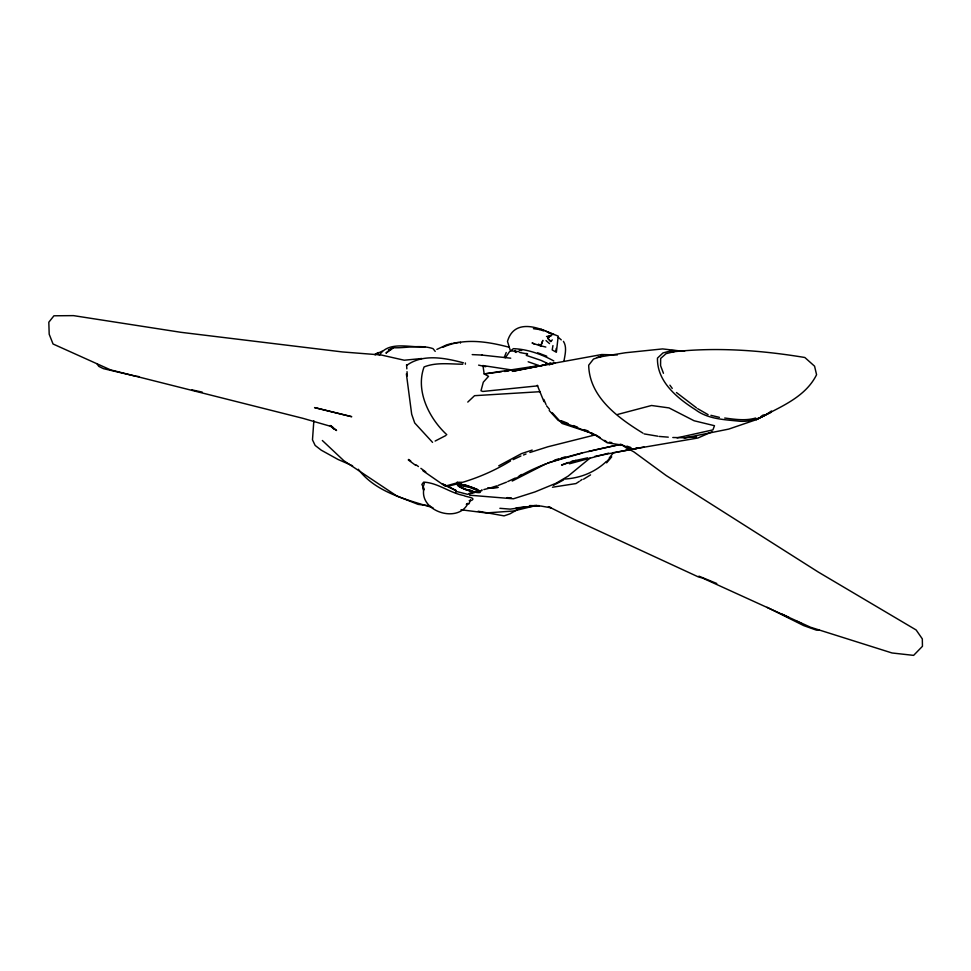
<?xml version="1.0" encoding="UTF-8"?>
<svg xmlns="http://www.w3.org/2000/svg" width="971" height="971" viewBox="0 0 971 971"><rect width="100%" height="100%" fill="white"/><g stroke="black" fill="none" stroke-linecap="round" stroke-linejoin="round"><path stroke-width="1.46" d="M423.841 489.542L423.866 488.777C419.181 511.365 458.215 524 467.998 503.342L467.039 503.803M313.851 420.783L312.48 439.839L315.138 445.422L321.255 450.18L337.92 459.404L352.594 465.801M555.946 350.992L556.213 348.48M552.936 345.591L552.208 349.924L556.371 352.279L558.216 336.136L541.078 329.181M563.993 360.872C565.061 354.658 567.137 346.975 563.435 341.355M456.018 490.804L455.545 492.479L456.212 490.828M545.823 347.048L540.811 345.822L542.862 340.348L541.333 344.45M470.389 499.798L469.139 503.718L466.298 504.301M424.388 483.23L422.749 488.316L423.574 490.197M620.603 445.434L620.955 444.366L627.035 448.359L631.004 447.91M504.204 357.546L506.231 352.485M379.382 355.301C388.461 340.53 410.296 347.885 424.97 346.817M505.406 357.789L509.435 351.757M613.672 452.486L609.23 457.996M550.8 341.683L552.256 339.862M606.62 462.839L611.718 456.843M591.788 434.389L592.577 433.479L562.051 423.441L552.281 412.772M606.305 461.917L609.679 458.482M467.779 402.079L474.552 395.683L540.313 391.677M589.992 458.118L568.035 476.203L556.031 483.255L534.972 491.921L513.404 498.791L469.576 495.198M511.171 350.422L513.404 348.662C527.556 349.196 541.417 354.184 553.773 360.933M580.27 480.779L582.066 479.443M406.631 365.424C423.089 353.456 444.997 357.971 463.422 362.814M605.892 461.941C594.349 472.513 580.33 478.048 564.819 479.055M758.679 418.076L756.348 419.654L728.723 429.097L684.203 438.042M761.021 416.486L763.364 414.896M375.34 354.524L382.198 351.138M375.182 354.658L378.447 352.534L374.757 354.561M579.202 481.47L575.973 483.57L552.45 487.224M590.562 474.892L583.559 479.201M771.435 410.988C762.223 417.918 751.263 421.972 739.611 421.244C724.487 419.557 708.187 419.302 695.515 409.75C677.345 398.195 656.882 381.676 657.464 358.105L662.962 352.946L671.75 350.567L684.689 351.077M563.605 479.892L555.995 483.995M517.434 509.617L509.836 513.902L504.083 515.868L478.169 511.232M712.046 431.804L697.882 438.018L632.922 449.1M519.182 475.899L521.803 474.455M498.742 465.825L521.488 453.615L532.193 450.071M516.014 478.351C547.231 459.222 583.692 452.535 618.903 444.718M553.47 485.318L554.732 484.65M445.847 435.518L435.142 441.052M510.6 460.897C491.108 472.865 469.83 481.252 447.534 486.277L456.127 490.44M512.227 481.046L546.309 463.653M771.241 412.262L756.348 419.654C778.099 407.711 804.91 398.268 816.575 374.709L814.572 366.188L804.838 357.498C760.536 350.155 715.214 346.89 670.488 352.109M513.174 459.623L520.905 455.994M507.748 481.567L515.249 478.048M446.794 344.814L436.853 349.402M442.994 347.23C463.725 337.69 487.721 341.561 508.986 347.205M498.159 485.439L506.498 482.162M523.466 454.998L526.027 453.991M568.326 462.439L561.554 465.048L575.803 460.4M529.875 452.498L547.911 446.769L595.599 434.79L600.066 437.581M491.544 487.527L496.836 485.852M547.644 462.997L581.799 453.141M554.635 460.084L558.556 458.907M561.165 458.118L565.158 456.928M456.455 483.036L445.179 486.168L422.98 470.801M450.216 343.904L452.28 343.346M569.419 463.786L608.756 453.141M447.607 344.596L449.306 344.147M469.248 493.353L475.11 491.836M474.965 492.455L467.646 494.348L457.195 491.654M483.861 489.566L490.221 487.952M674.505 351.538L666.021 353.687L660.656 358.457L660.571 365.606L663.448 373.289M548.894 336.367L550.144 336.051L547.778 338.284L550.448 341.173L547.778 338.284L549.586 335.966L551.722 335.42L546.515 336.524M536.708 505.345L513.586 511.001L486.18 512.943L461.007 509.775M588.608 451.503L594.082 450.204M755.717 418.028C745.594 421.013 734.974 419.363 724.718 418.028M571.421 461.407L587.722 457.827M617.629 414.447L651.517 405.49L669.043 407.917L694.095 420.759L714.486 425.711L712.92 429.886L677.054 437.86M595.454 449.876L620.785 444.33M819.051 629.669L816.562 630.191L803.697 625.603L767.054 607.3M594.883 456.37L638.287 448.08M614.182 452.632L636.49 448.396M644.004 447.024L625.627 450.471M544.743 365.011L512.3 371.359L549.355 364.016M547.729 364.477L555.194 363.154M600.187 356.381L602.991 355.896L593.524 359.015L588.693 365.205C589.348 397.103 618.187 417.943 642.936 433.139M692.602 437.387L696.571 436.707L685.271 437.751L672.806 437.508M529.353 506.474L510.236 509.132L499.883 508.306M532.29 505.976L535.227 505.478M597.201 357.352L625.312 352.764L662.586 348.917L680.125 350.944M552.293 363.567L555.218 363.105M458.409 342.423L453.712 343.079M469.151 500.708L471.627 500.405C476.979 497.577 464.721 496.739 463.822 495.538C449.828 492.977 437.957 482.769 423.611 482.126L421.887 484.468L423.817 488.146M391.119 349.548L388.424 349.827L393.874 347.752C406.728 348.176 420.552 344.45 432.993 348.625L435.226 351.381M537.776 385.851L482.842 391.459L480.997 390.791L483.303 382.186L488.547 376.347L484.177 373.944L482.951 365.557L513.78 370.279M421.9 358.505L404.239 360.217L381.13 354.973L342.484 351.951L180.946 332.313L73.48 315.624L53.939 315.793L48.817 322.214L49.193 334.23L53.041 343.989L110.548 369.878L302.976 418.343L332.652 426.9L330.674 425.832M487.733 488.316L498.147 487.369L487.794 488.134M501.57 371.687L484.177 373.944L539.087 365.594L528.321 367.936L601.717 354.536L617.313 354.949M504.459 371.444L508.792 371.08M516.111 507.869L539.208 505.648L529.596 505.648L540.932 506.049L550.909 507.797L548.457 506.619M462.742 364.198C449.852 364.174 436.38 362.037 424.084 366.941C415.309 390.706 429.036 418.295 446.781 434.68M481.567 355.046L510.734 358.19M472.197 354.609L482.199 355.058M507.093 497.638L511.414 497.941M659.224 436.44L668.279 437.156M519.218 350.276L521.682 350.507M510.588 350.81L518.902 351.66M429.922 505.855L418.076 504.374L396.799 495.987L343.831 460.703L322.348 440.506M136.523 376.275L138.962 376.602M533.431 328.696L539.876 329.594M644.137 433.903L657.853 436.21M609.29 442.193L611.815 442.618M468.386 489.809L470.935 490.294M519.74 352.473L527.641 354.014L526.161 353.432M191.93 389.881L202.186 392.102M135.309 376.105L103.399 368.64L98.824 366.383L97.234 364.21M478.606 365.132L485.743 366.698M710.918 415.321L719.39 417.348M432.969 507.724C406.533 499.616 375.753 492.443 358.311 469.26M716.768 583.498L698.914 576.155M544.294 330.589C529.511 324.508 512.7 323.137 507.493 341.379L510.528 351.356M526.258 355.362L541.029 360.375L549.416 364.307M464.854 484.747L477.647 489.542M549.78 364.768L545.678 363.385L549.307 364.562L549.999 362.766L552.074 363.627M626.89 446.126L630.628 447.413M528.163 361.77L538.492 365.387M540.762 346.04L532.059 342.957L534.475 344.207M539.33 329.387L543.457 330.844M584.251 429.607L588.28 431.063M548.676 332.895L552.681 334.4M537.728 352.801L546.77 356.211M561.129 420.686L567.962 423.392M573.436 425.553L577.539 427.179M545.666 331.16L553.919 334.594M627.715 447.4L622.727 445.191L607.227 442.788L593.791 434.086L558.204 420.419L549.21 410.502M443.492 484.335L450.265 487.491M782.189 614.145L788.998 617.459M795.819 620.772L801.269 623.418M548.554 506.68L577.891 521.245L698.331 576.908L702.603 578.073L810.627 627.278L892.009 652.973L913.614 655.376L922.45 646.298L922.316 638.882L916.139 629.973L818.335 572.089L666.191 475.547L633.869 451.879L628.553 448.966M442.145 483.704L455.472 490.476M538.395 344.147L541.26 345.627M697.676 408.682L708.09 414.653M604.532 440.373L606.778 441.769M696.523 407.869L676.471 392.539M408.633 459.429L410.733 460.958M425.759 471.894L420.88 468.338M415.989 464.781L418.44 466.565M408.257 459.89L415.734 465.425M330.832 426.172L336.561 430.517L330.213 425.48M558.252 337.301L561.274 339.886M546.005 340.566L549.501 343.6M330.176 425.674L334.327 429.413M432.556 442.375L414.714 422.968L411.68 414.229L406.376 373.871M546.576 405.829L549.428 409.301M669.905 385.171L672.248 388.412M482.951 365.557L483.692 366.771M543.833 399.433L546.03 404.555M543.966 401.666L537.291 385.256M516.05 352.497L515.2 350.422L515.237 352.182M460.145 342.18L460.485 343.103M406.558 364.647L406.837 368.871M407.031 371.687L407.31 375.911M465.352 362.972L465.388 364.198M460.485 483.085A9.928 2.051 24 0 1 461.553 483.012M481.834 489.724A13.145 2.245 17.6 0 1 479.965 490.913M458.336 484.019A13.145 2.245 17.6 0 1 457.608 482.004M473.108 491.399A9.977 1.687 17.6 0 1 459.392 485.791A9.977 1.687 17.6 0 1 471.105 487.466A9.977 1.687 17.6 0 1 476.785 491.921M459.259 484.213A12.065 2.051 17.6 0 1 461.868 482.441M391.252 348.735L385.948 353.116L392.842 348.104L391.252 348.735M459.708 485.5L460.254 487.017L465.752 489.59L475.05 492.103L478.254 491.872L475.899 489.857L469.321 487.236L459.708 485.5M316.461 408.038L314.555 407.602L351.733 416.705L316.461 408.038M462.463 488.316A12.065 2.051 17.6 0 0 480.354 492.176A12.065 2.051 17.6 0 0 463.762 485.015A12.065 2.051 17.6 0 0 462.463 488.316"/></g></svg>
